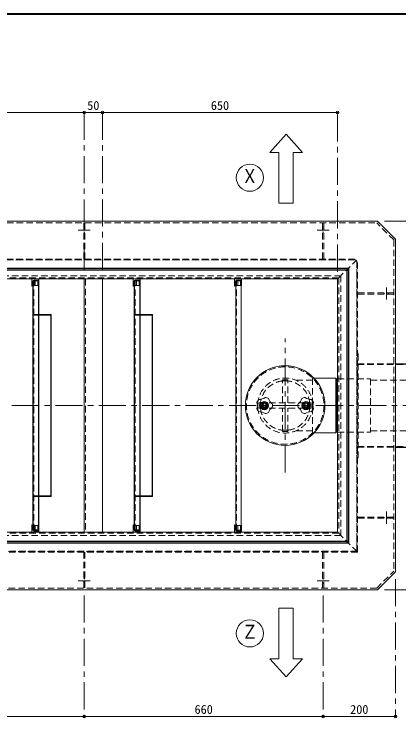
# Model space of a CAD drawing. Units: millimetres at full size, sheet at 1:15. Extents: x -3171 to 2904, y -2098 to 2117.
# Drawn here: x -1887 to -824, y 171 to 2117 of the extents above; entities that cross this region are included whole.
import ezdxf
from ezdxf.enums import TextEntityAlignment as Align

# ---------------------------------------------------------------- set-up
doc = ezdxf.new("R2010")
doc.units = ezdxf.units.MM
doc.header["$LTSCALE"] = 15
doc.header["$PDMODE"] = 32
doc.header["$PDSIZE"] = 7.5
doc.linetypes.add('CHAIN1', pattern=[8, 5, -1, 1, -1])
doc.linetypes.add('DASHED1', pattern=[1.8, 1.2, -0.6])
doc.layers.add('0-6_補助線', color=4, linetype='Continuous', lineweight=9)
doc.styles.add('ＭＳ ゴシック', font='')
doc.styles.get('ＭＳ ゴシック').set_extended_font_data('MS Gothic')

msp = doc.modelspace()

# ---------------------------------------------------------------- linework, layer by layer
at = {"layer": '0-6_補助線', "color": 1, "lineweight": 40}
msp.add_line((2904.12, 2117.05), (-3170.88, 2117.05), dxfattribs=at)
at = {"layer": '0-6_補助線'}
for p, q in [((-2393.38, 1844.55), (-1693.38, 1844.55)), ((-1693.38, 1844.55), (-1643.38, 1844.55)), ((-1643.38, 1844.55), (-993.38, 1844.55)), ((-1180.88, 1734.55), (-1155.88, 1734.55)), ((-1115.88, 1734.55), (-1115.88, 1594.55)), ((-1115.88, 1734.55), (-1090.88, 1734.55)), ((-1832.38, 1379.55), (-1832.38, 1381.55)), ((-1552.38, 1379.55), (-1552.38, 1381.55)), ((-1272.38, 1379.55), (-1272.38, 1381.55)), ((-1786.13, 1286.05), (-1819.63, 1286.05)), ((-1786.88, 1284.55), (-1819.63, 1284.55)), ((-1784.63, 1284.55), (-1784.63, 784.55)), ((-1506.13, 1286.05), (-1539.63, 1286.05)), ((-1506.88, 1284.55), (-1539.63, 1284.55)), ((-1504.63, 1284.55), (-1504.63, 784.55)), ((-1786.13, 1283.8), (-1786.13, 785.3)), ((-1506.13, 1283.8), (-1506.13, 785.3)), ((-998.38, 1110.05), (-1058.38, 1110.05)), ((-998.38, 1110.05), (-998.38, 959.05)), ((-998.38, 1104.65), (-996.38, 1104.65)), ((-998.38, 959.05), (-1058.38, 959.05)), ((-998.38, 964.45), (-996.38, 964.45)), ((-996.38, 960.55), (-993.38, 960.55)), ((-1786.88, 784.55), (-1819.63, 784.55)), ((-1786.13, 783.05), (-1819.63, 783.05)), ((-1506.88, 784.55), (-1539.63, 784.55)), ((-1506.13, 783.05), (-1539.63, 783.05)), ((-1832.38, 689.55), (-1832.38, 687.55)), ((-1552.38, 689.55), (-1552.38, 687.55)), ((-1272.38, 689.55), (-1272.38, 687.55)), ((-1115.88, 334.55), (-1115.88, 474.55)), ((-1180.88, 334.55), (-1155.88, 334.55)), ((-1115.88, 334.55), (-1090.88, 334.55)), ((-1693.38, 174.55), (-2353.38, 174.55)), ((-1033.38, 174.55), (-1693.38, 174.55)), ((-833.38, 174.55), (-1033.38, 174.55))]:
    msp.add_line(p, q, dxfattribs=at)
at = {"layer": '0-6_補助線', "linetype": 'CHAIN1'}
for p, q in [((-1693.38, 1844.55), (-1693.38, 1404.55)), ((-1643.38, 1844.55), (-1643.38, 1404.55)), ((-993.38, 1404.55), (-993.38, 1844.55)), ((-863.38, 1544.55), (291.62, 1544.55)), ((-1709.98, 1519.55), (-1676.78, 1519.55)), ((-1049.98, 1519.55), (-1016.78, 1519.55)), ((-858.38, 1361.15), (-858.38, 1327.95)), ((-1138.38, 849.55), (-1138.38, 1219.55)), ((-2853.38, 1034.55), (111.62, 1034.55)), ((-858.38, 707.95), (-858.38, 741.15)), ((-1709.98, 549.55), (-1676.78, 549.55)), ((-1049.98, 549.55), (-1016.78, 549.55)), ((-833.38, 554.55), (-833.38, 174.55)), ((-1693.38, 509.55), (-1693.38, 174.55)), ((-1033.38, 509.55), (-1033.38, 174.55)), ((-863.38, 524.55), (291.62, 524.55))]:
    msp.add_line(p, q, dxfattribs=at)
at = {"layer": '0-6_補助線', "color": 7, "lineweight": 18}
for p, q in [((-2503.38, 1544.55), (-883.38, 1544.55)), ((-833.38, 1494.55), (-883.38, 1544.55)), ((-993.38, 1384.55), (-2116.38, 1384.55)), ((-1838.38, 1364.55), (-1838.38, 1384.55)), ((-1693.38, 1384.55), (-1693.38, 684.55)), ((-1643.38, 1384.55), (-1643.38, 684.55)), ((-1558.38, 1364.55), (-1558.38, 1384.55)), ((-1278.38, 1364.55), (-1278.38, 1384.55)), ((-993.38, 1384.55), (-993.38, 684.55)), ((-1835.38, 1378.55), (-1835.38, 1367.55)), ((-1832.38, 1381.55), (-1819.26, 1381.55)), ((-1821.38, 1381.55), (-1821.38, 1378.35)), ((-1819.63, 1366.55), (-1819.26, 1366.55)), ((-1819.26, 1381.55), (-1819.26, 1366.55)), ((-1555.38, 1378.55), (-1555.38, 1367.55)), ((-1552.38, 1381.55), (-1539.26, 1381.55)), ((-1541.38, 1381.55), (-1541.38, 1378.35)), ((-1539.63, 1366.55), (-1539.26, 1366.55)), ((-1539.26, 1381.55), (-1539.26, 1366.55)), ((-1275.38, 1378.55), (-1275.38, 1367.55)), ((-1264.63, 1379.55), (-1274.63, 1379.55)), ((-1272.38, 1381.55), (-1259.26, 1381.55)), ((-1261.38, 1381.55), (-1261.38, 1378.35)), ((-1259.63, 694.55), (-1259.63, 1374.55)), ((-1259.63, 1366.55), (-1259.26, 1366.55)), ((-1259.26, 1381.55), (-1259.26, 1366.55)), ((-1838.38, 704.55), (-1838.38, 684.55)), ((-1835.38, 690.55), (-1835.38, 701.55)), ((-1819.63, 702.55), (-1819.26, 702.55)), ((-1819.26, 687.55), (-1819.26, 702.55)), ((-1558.38, 704.55), (-1558.38, 684.55)), ((-1555.38, 690.55), (-1555.38, 701.55)), ((-1539.63, 702.55), (-1539.26, 702.55)), ((-1539.26, 687.55), (-1539.26, 702.55)), ((-1278.38, 704.55), (-1278.38, 684.55)), ((-1275.38, 690.55), (-1275.38, 701.55)), ((-1259.63, 702.55), (-1259.26, 702.55)), ((-1259.26, 687.55), (-1259.26, 702.55)), ((-993.38, 684.55), (-2116.38, 684.55)), ((-1832.38, 687.55), (-1819.26, 687.55)), ((-1821.38, 687.55), (-1821.38, 690.75)), ((-1552.38, 687.55), (-1539.26, 687.55)), ((-1541.38, 687.55), (-1541.38, 690.75)), ((-1272.38, 687.55), (-1259.26, 687.55)), ((-1261.38, 687.55), (-1261.38, 690.75))]:
    msp.add_line(p, q, dxfattribs=at)
at = {"layer": '0-6_補助線', "linetype": 'DASHED1'}
for p, q in [((-2501.31, 1539.55), (-885.45, 1539.55)), ((-1694.98, 1439.55), (-1694.98, 1539.55)), ((-1691.78, 1439.55), (-1691.78, 1539.55)), ((-1034.98, 1439.55), (-1034.98, 1539.55)), ((-1031.78, 1439.55), (-1031.78, 1539.55)), ((-838.38, 1492.47), (-885.45, 1539.55)), ((-1691.78, 1525.55), (-1694.98, 1525.55)), ((-1031.78, 1525.55), (-1034.98, 1525.55)), ((-1691.78, 1513.55), (-1694.98, 1513.55)), ((-1031.78, 1513.55), (-1034.98, 1513.55)), ((-838.38, 1492.47), (-838.38, 576.62)), ((-2448.38, 1439.55), (-938.38, 1439.55)), ((-2446.78, 1437.95), (-939.98, 1437.95)), ((-946.38, 1437.55), (-2440.38, 1437.55)), ((-990.38, 1387.55), (-942.14, 1435.79)), ((-940.38, 637.55), (-940.38, 1431.55)), ((-939.98, 631.15), (-939.98, 1437.95)), ((-938.38, 629.55), (-938.38, 1439.55)), ((-984.38, 1393.55), (-2402.38, 1393.55)), ((-990.38, 1387.55), (-2396.38, 1387.55)), ((-1690.38, 1384.55), (-1690.38, 684.55)), ((-984.38, 1393.55), (-984.38, 675.55)), ((-1832.38, 1366.55), (-1832.38, 1379.55)), ((-1819.63, 1366.55), (-1832.38, 1366.55)), ((-1829.38, 1366.55), (-1829.38, 1381.55)), ((-1821.38, 1378.35), (-1821.38, 1366.55)), ((-1552.38, 1366.55), (-1552.38, 1379.55)), ((-1539.63, 1366.55), (-1552.38, 1366.55)), ((-1549.38, 1366.55), (-1549.38, 1381.55)), ((-1541.38, 1378.35), (-1541.38, 1366.55)), ((-1273.13, 689.55), (-1273.13, 1379.55)), ((-1272.38, 1366.55), (-1272.38, 1379.55)), ((-1259.63, 1366.55), (-1272.38, 1366.55)), ((-1269.38, 1366.55), (-1269.38, 1381.55)), ((-1261.38, 1378.35), (-1261.38, 1366.55)), ((-838.38, 1346.15), (-938.38, 1346.15)), ((-838.38, 1342.95), (-938.38, 1342.95)), ((-864.38, 1342.95), (-864.38, 1346.15)), ((-852.38, 1342.95), (-852.38, 1346.15)), ((-1833.13, 1284.55), (-1819.63, 1284.55)), ((-1832.38, 1286.05), (-1819.63, 1286.05)), ((-1553.13, 1284.55), (-1539.63, 1284.55)), ((-1552.38, 1286.05), (-1539.63, 1286.05)), ((-938.38, 1179.55), (-936.78, 1179.55)), ((-936.78, 889.55), (-936.78, 1179.55)), ((-938.38, 1149.55), (-833.38, 1149.55)), ((-938.38, 1147.95), (-339.98, 1147.95)), ((-939.98, 1113.55), (-938.38, 1113.55)), ((-1145.88, 1042.05), (-1145.88, 1106.05)), ((-1130.88, 1106.05), (-1145.88, 1106.05)), ((-1130.88, 1103.05), (-1145.88, 1103.05)), ((-1130.88, 1042.05), (-1130.88, 1106.05)), ((-1062.38, 1104.65), (-1109.02, 1104.65)), ((-993.38, 1108.55), (-902.38, 1108.55)), ((-902.38, 1108.55), (-902.38, 960.55)), ((-902.38, 1104.65), (-238.38, 1104.65)), ((-1209.88, 1027.05), (-1209.88, 1042.05)), ((-1209.88, 1042.05), (-1066.88, 1042.05)), ((-1206.88, 1027.05), (-1206.88, 1042.05)), ((-1195.88, 1044.07), (-1204.13, 1039.31)), ((-1204.13, 1039.31), (-1204.13, 1029.78)), ((-1187.63, 1039.31), (-1195.88, 1044.07)), ((-1089.13, 1039.31), (-1080.88, 1044.07)), ((-1080.88, 1044.07), (-1072.63, 1039.31)), ((-1072.63, 1039.31), (-1072.63, 1029.78)), ((-1069.88, 1027.05), (-1069.88, 1042.05)), ((-1066.88, 1027.05), (-1066.88, 1042.05)), ((-1209.88, 1027.05), (-1066.88, 1027.05)), ((-1195.88, 1025.02), (-1204.13, 1029.78)), ((-1145.88, 963.05), (-1145.88, 1027.05)), ((-1130.88, 963.05), (-1130.88, 1027.05)), ((-1080.88, 1025.02), (-1072.63, 1029.78)), ((-1130.88, 966.05), (-1145.88, 966.05)), ((-1130.88, 963.05), (-1145.88, 963.05)), ((-1062.38, 964.45), (-1109.02, 964.45)), ((-1058.38, 959.05), (-1062.38, 959.05)), ((-993.38, 960.55), (-902.38, 960.55)), ((-939.98, 955.55), (-938.38, 955.55)), ((-902.38, 964.45), (-238.38, 964.45)), ((-938.38, 921.15), (-339.98, 921.15)), ((-938.38, 919.55), (-833.38, 919.55)), ((-938.38, 889.55), (-936.78, 889.55)), ((-1833.13, 784.55), (-1819.63, 784.55)), ((-1832.38, 783.05), (-1819.63, 783.05)), ((-1553.13, 784.55), (-1539.63, 784.55)), ((-1552.38, 783.05), (-1539.63, 783.05)), ((-838.38, 726.15), (-938.38, 726.15)), ((-838.38, 722.95), (-938.38, 722.95)), ((-864.38, 726.15), (-864.38, 722.95)), ((-852.38, 726.15), (-852.38, 722.95)), ((-1819.63, 702.55), (-1832.38, 702.55)), ((-1832.38, 702.55), (-1832.38, 689.55)), ((-1829.38, 702.55), (-1829.38, 687.55)), ((-1821.38, 690.75), (-1821.38, 702.55)), ((-1539.63, 702.55), (-1552.38, 702.55)), ((-1552.38, 702.55), (-1552.38, 689.55)), ((-1549.38, 702.55), (-1549.38, 687.55)), ((-1541.38, 690.75), (-1541.38, 702.55)), ((-1259.63, 702.55), (-1272.38, 702.55)), ((-1272.38, 702.55), (-1272.38, 689.55)), ((-1269.38, 702.55), (-1269.38, 687.55)), ((-1261.38, 690.75), (-1261.38, 702.55)), ((-990.38, 681.55), (-942.14, 633.3)), ((-984.38, 675.55), (-2402.38, 675.55)), ((-938.38, 629.55), (-2448.38, 629.55)), ((-939.98, 631.15), (-2446.78, 631.15)), ((-2440.38, 631.55), (-946.38, 631.55)), ((-1694.98, 629.55), (-1694.98, 529.55)), ((-1691.78, 629.55), (-1691.78, 529.55)), ((-1034.98, 529.55), (-1034.98, 629.55)), ((-1031.78, 529.55), (-1031.78, 629.55)), ((-885.45, 529.55), (-838.38, 576.62)), ((-1691.78, 555.55), (-1694.98, 555.55)), ((-1031.78, 555.55), (-1034.98, 555.55)), ((-885.45, 529.55), (-2501.31, 529.55)), ((-1691.78, 543.55), (-1694.98, 543.55)), ((-1031.78, 543.55), (-1034.98, 543.55))]:
    msp.add_line(p, q, dxfattribs=at)
at = {"layer": '0-6_補助線', "color": 5, "lineweight": 25}
for p, q in [((-2423.38, 1414.55), (-963.38, 1414.55)), ((-2423.38, 1409.55), (-963.38, 1409.55)), ((-968.38, 1409.55), (-968.38, 659.55)), ((-963.38, 1414.55), (-963.38, 654.55)), ((-1824.63, 1379.55), (-1834.63, 1379.55)), ((-1819.63, 1374.55), (-1819.63, 694.55)), ((-1544.63, 1379.55), (-1554.63, 1379.55)), ((-1539.63, 1374.55), (-1539.63, 694.55)), ((-833.38, 1149.55), (-338.38, 1149.55)), ((-833.38, 919.55), (-338.38, 919.55)), ((-2423.38, 659.55), (-963.38, 659.55)), ((-2423.38, 654.55), (-963.38, 654.55))]:
    msp.add_line(p, q, dxfattribs=at)
at = {"layer": '0-6_補助線', "color": 7, "linetype": 'DASHED1', "lineweight": 18}
for p, q in [((-1833.13, 689.55), (-1833.13, 1379.55)), ((-1553.13, 689.55), (-1553.13, 1379.55))]:
    msp.add_line(p, q, dxfattribs=at)
at = {"layer": '0-6_補助線'}
for points in [[(-1180.88, 1734.55), (-1135.88, 1784.55), (-1090.88, 1734.55)], [(-1115.88, 1594.55), (-1155.88, 1594.55), (-1155.88, 1734.55)], [(-996.38, 960.55), (-996.38, 1108.55), (-993.38, 1108.55)], [(-1115.88, 474.55), (-1155.88, 474.55), (-1155.88, 334.55)], [(-1180.88, 334.55), (-1135.88, 284.55), (-1090.88, 334.55)]]:
    msp.add_lwpolyline(points, dxfattribs=at)
at = {"layer": '0-6_補助線', "color": 7, "lineweight": 18}
for points in [[(-833.38, 1494.55), (-833.38, 574.55), (-883.38, 524.55), (-2503.38, 524.55)], [(-1264.63, 689.55), (-1274.63, 689.55), (-1274.63, 1379.55)]]:
    msp.add_lwpolyline(points, dxfattribs=at)
at = {"layer": '0-6_補助線', "linetype": 'DASHED1'}
for points in [[(-990.38, 1387.55), (-990.38, 681.55), (-2396.38, 681.55)], [(-1058.38, 1110.05), (-1062.38, 1110.05), (-1062.38, 959.05)], [(-1187.63, 1039.31), (-1187.63, 1029.78), (-1195.88, 1025.02)], [(-1089.13, 1039.31), (-1089.13, 1029.78), (-1080.88, 1025.02)]]:
    msp.add_lwpolyline(points, dxfattribs=at)
at = {"layer": '0-6_補助線', "color": 5, "lineweight": 25}
for points in [[(-1824.63, 689.55), (-1834.63, 689.55), (-1834.63, 1379.55)], [(-1544.63, 689.55), (-1554.63, 689.55), (-1554.63, 1379.55)]]:
    msp.add_lwpolyline(points, dxfattribs=at)
at = {"layer": '0-6_補助線', "color": 7, "lineweight": 18}
for centre, radius in [((-1235.88, 1664.55), 37.5), ((-1138.38, 1034.55), 110), ((-1195.88, 1034.55), 11.5), ((-1195.88, 1034.55), 10.5), ((-1195.88, 1034.55), 6.5), ((-1080.88, 1034.55), 11.5), ((-1080.88, 1034.55), 10.5), ((-1080.88, 1034.55), 6.5), ((-1235.88, 404.55), 37.5)]:
    msp.add_circle(centre, radius, dxfattribs=at)
at = {"layer": '0-6_補助線', "linetype": 'DASHED1'}
for centre, radius in [((-1138.38, 1034.55), 107), ((-1138.38, 1034.55), 76), ((-1138.38, 1034.55), 68.5), ((-1195.88, 1034.55), 5), ((-1195.88, 1034.55), 4), ((-1080.88, 1034.55), 5), ((-1080.88, 1034.55), 4)]:
    msp.add_circle(centre, radius, dxfattribs=at)
for centre, radius, start, end in [((-946.38, 1431.55), 6, 0, 90), ((-1833.13, 1286.05), 1.5, 180, 270), ((-1832.38, 1286.8), 0.75, 180, 270), ((-1553.13, 1286.05), 1.5, 180, 270), ((-1552.38, 1286.8), 0.75, 180, 270), ((-1833.13, 783.05), 1.5, 90, 180), ((-1832.38, 782.3), 0.75, 90, 180), ((-1553.13, 783.05), 1.5, 90, 180), ((-1552.38, 782.3), 0.75, 90, 180), ((-946.38, 637.55), 6, 270, 0)]:
    msp.add_arc(centre, radius, start, end, dxfattribs=at)
at = {"layer": '0-6_補助線', "color": 7, "lineweight": 18}
for centre, radius, start, end in [((-1821.38, 1384.55), 3, 270, 0), ((-1541.38, 1384.55), 3, 270, 0), ((-1261.38, 1384.55), 3, 270, 0), ((-1838.38, 1367.55), 3, 270, 0), ((-1832.38, 1378.55), 3, 90, 180), ((-1558.38, 1367.55), 3, 270, 0), ((-1552.38, 1378.55), 3, 90, 180), ((-1278.38, 1367.55), 3, 270, 0), ((-1272.38, 1378.55), 3, 90, 180), ((-1264.63, 1374.55), 5, 0, 90), ((-1195.88, 1034.55), 22.5, 131.57818, 156.42182), ((-1210.37, 1079.12), 27.75, 269.07536, 306.92464), ((-1195.88, 1034.55), 22.5, 59.57818, 84.42182), ((-1157.96, 1062.1), 27.75, 197.07536, 234.92464), ((-1118.8, 1062.1), 27.75, 305.07536, 342.92464), ((-1080.88, 1034.55), 22.5, 95.57818, 120.42182), ((-1066.4, 1079.12), 27.75, 233.07536, 270.92464), ((-1080.88, 1034.55), 22.5, 23.57818, 48.42182), ((-1242.75, 1034.55), 27.75, 341.07536, 18.92464), ((-1195.88, 1034.55), 22.5, 347.57818, 12.42182), ((-1080.88, 1034.55), 22.5, 167.57818, 192.42182), ((-1034.01, 1034.55), 27.75, 161.07536, 198.92464), ((-1195.88, 1034.55), 22.5, 203.57818, 228.42182), ((-1210.37, 989.97), 27.75, 53.07536, 90.92464), ((-1195.88, 1034.55), 22.5, 275.57818, 300.42182), ((-1157.96, 1007), 27.75, 125.07536, 162.92464), ((-1118.8, 1007), 27.75, 17.07536, 54.92464), ((-1080.88, 1034.55), 22.5, 239.57818, 264.42182), ((-1066.4, 989.97), 27.75, 89.07536, 126.92464), ((-1080.88, 1034.55), 22.5, 311.57818, 336.42182), ((-1838.38, 701.55), 3, 0, 90), ((-1558.38, 701.55), 3, 0, 90), ((-1278.38, 701.55), 3, 0, 90), ((-1832.38, 690.55), 3, 180, 270), ((-1821.38, 684.55), 3, 0, 90), ((-1552.38, 690.55), 3, 180, 270), ((-1541.38, 684.55), 3, 0, 90), ((-1272.38, 690.55), 3, 180, 270), ((-1264.63, 694.55), 5, 270, 0), ((-1261.38, 684.55), 3, 0, 90)]:
    msp.add_arc(centre, radius, start, end, dxfattribs=at)
at = {"layer": '0-6_補助線', "color": 5, "lineweight": 25}
for centre, start, end in [((-1824.63, 1374.55), 0, 90), ((-1544.63, 1374.55), 0, 90), ((-1824.63, 694.55), 270, 0), ((-1544.63, 694.55), 270, 0)]:
    msp.add_arc(centre, 5, start, end, dxfattribs=at)
at = {"layer": '0-6_補助線'}
for centre, radius, start, end in [((-1786.88, 1283.8), 0.75, 0, 90), ((-1786.13, 1284.55), 1.5, 0, 90), ((-1506.88, 1283.8), 0.75, 0, 90), ((-1506.13, 1284.55), 1.5, 0, 90), ((-1786.88, 785.3), 0.75, 270, 0), ((-1786.13, 784.55), 1.5, 270, 0), ((-1506.88, 785.3), 0.75, 270, 0), ((-1506.13, 784.55), 1.5, 270, 0)]:
    msp.add_arc(centre, radius, start, end, dxfattribs=at)
at = {"layer": '0-6_補助線', "color": 1}
for p in [(-1693.38, 1844.55), (-1643.38, 1844.55), (-993.38, 1844.55), (-1693.38, 174.55), (-1033.38, 174.55), (-833.38, 174.55)]:
    msp.add_point(p, dxfattribs=at)

# ---------------------------------------------------------------- texts
at = {"layer": '0-6_補助線', "color": 7, "style": 'ＭＳ ゴシック'}
for s, p in [('50', (-1685.26, 1844.55)), ('650', (-1343.7, 1844.55)), ('660', (-1388.7, 174.55)), ('200', (-958.7, 174.55))]:
    msp.add_text(s, height=24.74, dxfattribs=at).set_placement(p, align=Align.BOTTOM_LEFT)
at = {"layer": '0-6_補助線', "color": 7, "style": 'ＭＳ ゴシック', "width": 0.85}
for s, p in [('Ｘ', (-1258.38, 1638.3)), ('Ｚ', (-1258.38, 378.3))]:
    msp.add_text(s, height=38.49, dxfattribs=at).set_placement(p, align=Align.BOTTOM_LEFT)

doc.saveas('drawing.dxf')
